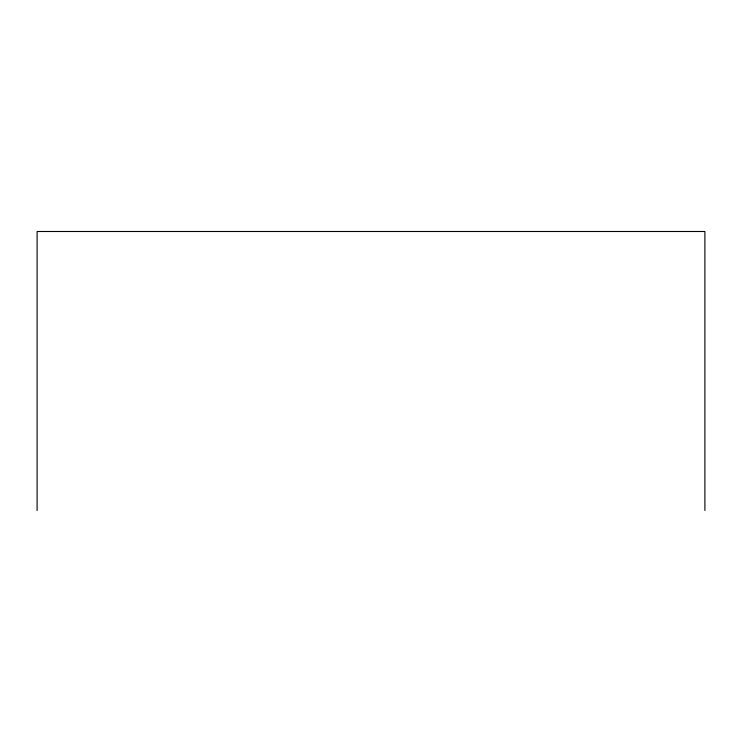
<?xml version="1.0" encoding="UTF-8"?>
<svg xmlns="http://www.w3.org/2000/svg" width="742" height="742" viewBox="0 0 742 742"><rect width="100%" height="100%" fill="white"/><g stroke="black" fill="none" stroke-linecap="round" stroke-linejoin="round"><path stroke-width="1.11" d="M704.9 510.505L704.9 231.495L37.1 231.495L37.1 510.505"/></g></svg>
